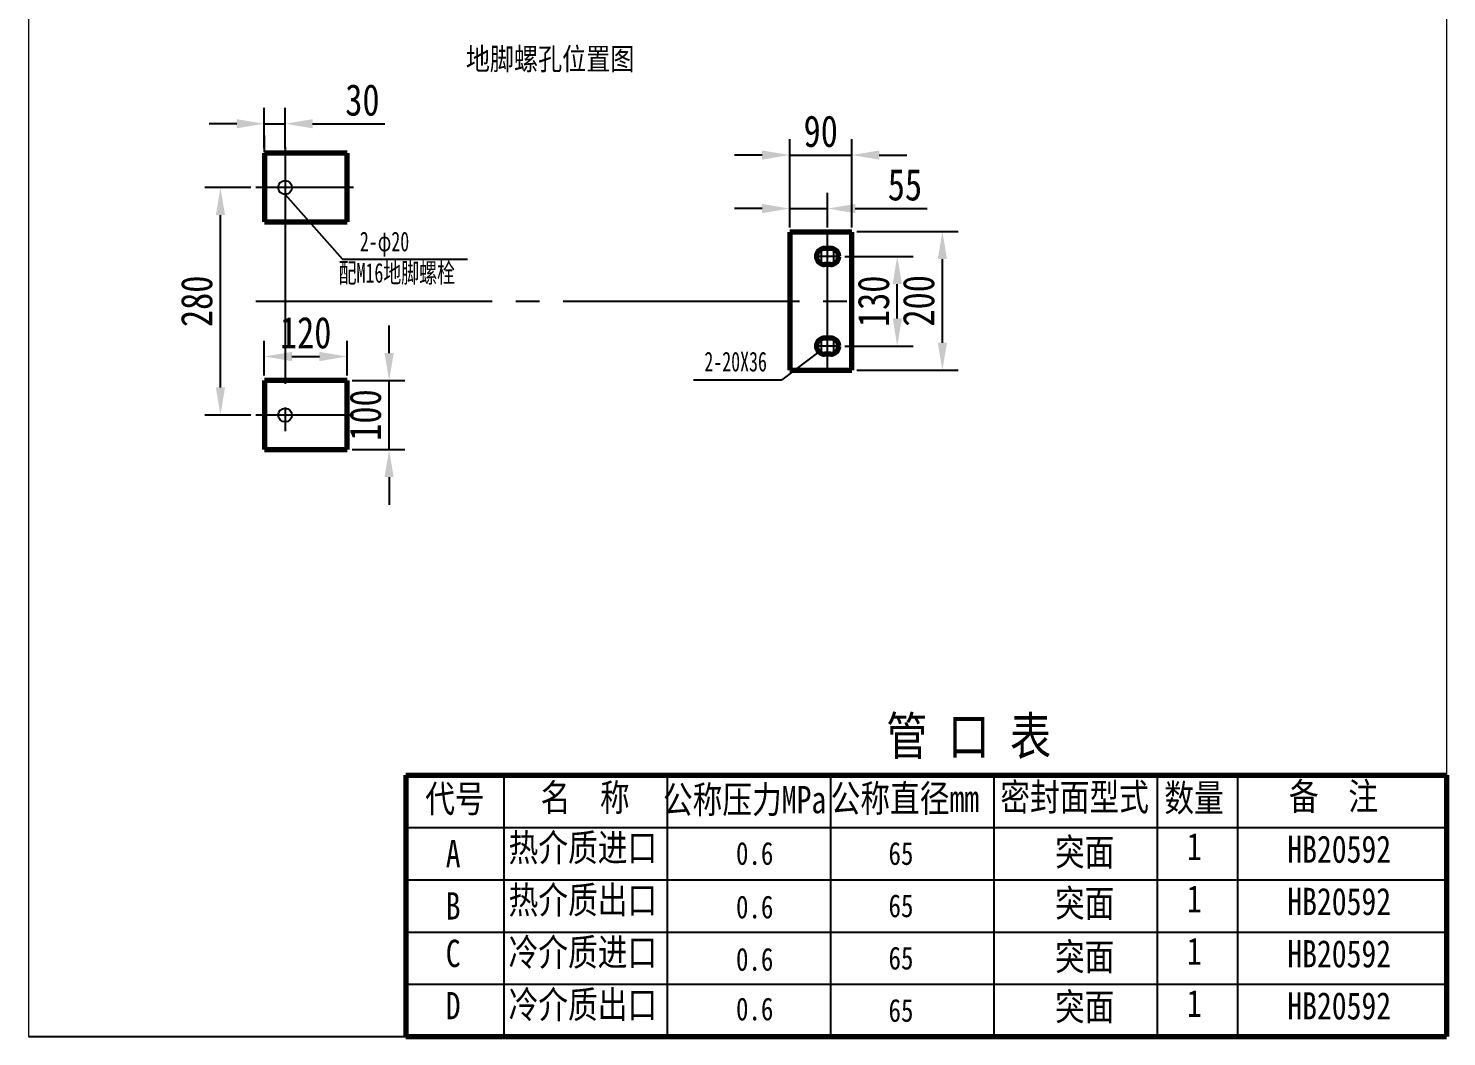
# Model space of a CAD drawing. Header units: millimetres. Extents: x -1351 to 1275, y 768 to 1047.
# Drawn here: x 875.7 to 1055.7, y 769.8 to 897.8 of the extents above; entities that cross this region are included whole.
import ezdxf

# ---------------------------------------------------------------- set-up
doc = ezdxf.new("R2010")
doc.units = ezdxf.units.MM
doc.linetypes.add('EB_DASHDOT', pattern=[39, 30, -3, 3, -3])
doc.layers.get('0').update_dxf_attribs({"lineweight": 0})
doc.styles.add('HZTXT', font='TXT.SHX', dxfattribs={"width": 0.8, "bigfont": 'HZTXT.SHX'})
doc.styles.add('标准', font='SIMFANG.TTF', dxfattribs={"width": 0.667})
doc.dimstyles.new('副本STANDARD', dxfattribs={"dimtxt": 4, "dimasz": 3.5, "dimexe": 2, "dimexo": 0.625, "dimgap": 1, "dimtad": 1, "dimdec": 4, "dimdsep": 46, "dimtxsty": 'HZTXT', "dimcen": 0, "dimclrd": 256, "dimclre": 256, "dimclrt": 256, "dimadec": 0, "dimazin": 0, "dimtfac": 1, "dimtdec": 4, "dimtmove": 0, "dimatfit": 3, "dimfxl": 0, "dimtolj": 1, "dimtzin": 0, "dimarcsym": 0})

# ---------------------------------------------------------------- blocks, each defined once
blk = doc.blocks.new('*D259')
at = {"linetype": 'Continuous', "lineweight": -2}
for p, q in [((972.36, 872.53), (972.36, 883.71)), ((980.23, 872.53), (980.23, 883.71)), ((968.86, 881.71), (965.36, 881.71)), ((972.36, 881.71), (980.23, 881.71)), ((983.73, 881.71), (987.23, 881.71))]:
    blk.add_line(p, q, dxfattribs=at)
at = {"linetype": 'Continuous'}
for points in [[(968.86, 882.29), (968.86, 881.12), (972.36, 881.71)], [(983.73, 882.29), (983.73, 881.12), (980.23, 881.71)]]:
    blk.add_solid(points, dxfattribs=at)
at = {"layer": 'Defpoints', "color": 0, "linetype": 'Continuous'}
for p in [(980.23, 881.71), (972.36, 871.9), (980.23, 871.9)]:
    blk.add_point(p, dxfattribs=at)
at = {"linetype": 'Continuous', "lineweight": 25, "insert": (976.3, 884.71), "char_height": 4, "attachment_point": 5, "style": 'HZTXT'}
blk.add_mtext('\\A1;\\fFangSong_GB2312;90', dxfattribs=at)
blk = doc.blocks.new('*D260')
at = {"linetype": 'Continuous', "lineweight": -2}
for p, q in [((921.52, 856.59), (921.52, 860.09)), ((916.81, 853.09), (923.52, 853.09)), ((921.52, 844.34), (921.52, 853.09)), ((916.81, 844.34), (923.52, 844.34)), ((921.52, 840.84), (921.52, 837.34))]:
    blk.add_line(p, q, dxfattribs=at)
at = {"linetype": 'Continuous'}
for points in [[(920.93, 856.59), (922.1, 856.59), (921.52, 853.09)], [(920.93, 840.84), (922.1, 840.84), (921.52, 844.34)]]:
    blk.add_solid(points, dxfattribs=at)
at = {"layer": 'Defpoints', "color": 0, "linetype": 'Continuous'}
for p in [(916.18, 853.09), (921.52, 853.09), (916.18, 844.34)]:
    blk.add_point(p, dxfattribs=at)
at = {"linetype": 'Continuous', "lineweight": 25, "insert": (918.52, 848.72), "char_height": 4, "attachment_point": 5, "rotation": 90, "style": 'HZTXT'}
blk.add_mtext('\\A1;\\fFangSong_GB2312;100', dxfattribs=at)
blk = doc.blocks.new('*D262')
at = {"linetype": 'Continuous', "lineweight": -2}
for p, q in [((903.97, 877.59), (898.11, 877.59)), ((900.11, 852.22), (900.11, 874.09)), ((903.97, 848.72), (898.11, 848.72))]:
    blk.add_line(p, q, dxfattribs=at)
at = {"linetype": 'Continuous'}
for points in [[(899.53, 874.09), (900.7, 874.09), (900.11, 877.59)], [(899.53, 852.22), (900.7, 852.22), (900.11, 848.72)]]:
    blk.add_solid(points, dxfattribs=at)
at = {"layer": 'Defpoints', "color": 0, "linetype": 'Continuous'}
for p in [(900.11, 877.59), (904.6, 877.59), (904.6, 848.72)]:
    blk.add_point(p, dxfattribs=at)
at = {"linetype": 'Continuous', "lineweight": 25, "insert": (897.11, 863.15), "char_height": 4, "attachment_point": 5, "rotation": 90, "style": 'HZTXT'}
blk.add_mtext('\\A1;\\fFangSong_GB2312;280', dxfattribs=at)
blk = doc.blocks.new('*D265')
at = {"linetype": 'Continuous', "lineweight": -2}
for p, q in [((980.86, 872.01), (993.74, 872.01)), ((991.74, 857.9), (991.74, 868.51)), ((980.86, 854.4), (993.74, 854.4))]:
    blk.add_line(p, q, dxfattribs=at)
at = {"linetype": 'Continuous'}
for points in [[(991.15, 868.51), (992.32, 868.51), (991.74, 872.01)], [(991.15, 857.9), (992.32, 857.9), (991.74, 854.4)]]:
    blk.add_solid(points, dxfattribs=at)
at = {"layer": 'Defpoints', "color": 0, "linetype": 'Continuous'}
for p in [(980.23, 872.01), (991.74, 872.01), (980.23, 854.4)]:
    blk.add_point(p, dxfattribs=at)
at = {"linetype": 'Continuous', "lineweight": 25, "insert": (988.74, 863.21), "char_height": 4, "attachment_point": 5, "rotation": 90, "style": 'HZTXT'}
blk.add_mtext('\\A1;\\fFangSong_GB2312;200', dxfattribs=at)
blk = doc.blocks.new('*D273')
at = {"linetype": 'Continuous', "lineweight": -2}
for p, q in [((905.68, 853.72), (905.68, 858.15)), ((916.18, 853.72), (916.18, 858.15)), ((909.18, 856.15), (912.68, 856.15))]:
    blk.add_line(p, q, dxfattribs=at)
at = {"linetype": 'Continuous'}
for points in [[(909.18, 856.73), (909.18, 855.56), (905.68, 856.15)], [(912.68, 856.73), (912.68, 855.56), (916.18, 856.15)]]:
    blk.add_solid(points, dxfattribs=at)
at = {"layer": 'Defpoints', "color": 0, "linetype": 'Continuous'}
for p in [(916.18, 856.15), (905.68, 853.09), (916.18, 853.09)]:
    blk.add_point(p, dxfattribs=at)
at = {"linetype": 'Continuous', "lineweight": 25, "insert": (910.93, 859.15), "char_height": 4, "attachment_point": 5, "style": 'HZTXT'}
blk.add_mtext('\\A1;\\fFangSong_GB2312;120', dxfattribs=at)
blk = doc.blocks.new('*D274')
at = {"linetype": 'Continuous', "lineweight": -2}
for p, q in [((979.37, 868.84), (988.01, 868.84)), ((986.01, 860.97), (986.01, 865.34)), ((979.37, 857.47), (988.01, 857.47))]:
    blk.add_line(p, q, dxfattribs=at)
at = {"linetype": 'Continuous'}
for points in [[(985.43, 865.34), (986.6, 865.34), (986.01, 868.84)], [(985.43, 860.97), (986.6, 860.97), (986.01, 857.47)]]:
    blk.add_solid(points, dxfattribs=at)
at = {"layer": 'Defpoints', "color": 0, "linetype": 'Continuous'}
for p in [(978.75, 868.84), (986.01, 868.84), (978.75, 857.47)]:
    blk.add_point(p, dxfattribs=at)
at = {"linetype": 'Continuous', "lineweight": 25, "insert": (983.01, 863.15), "char_height": 4, "attachment_point": 5, "rotation": 90, "style": 'HZTXT'}
blk.add_mtext('\\A1;\\fFangSong_GB2312;130', dxfattribs=at)
blk = doc.blocks.new('*D275')
at = {"linetype": 'Continuous', "lineweight": -2}
for p, q in [((972.36, 872.53), (972.36, 876.92)), ((977.17, 872.53), (977.17, 876.92)), ((968.86, 874.92), (965.36, 874.92)), ((972.36, 874.92), (977.17, 874.92)), ((980.67, 874.92), (989.79, 874.92))]:
    blk.add_line(p, q, dxfattribs=at)
at = {"linetype": 'Continuous'}
for points in [[(968.86, 875.5), (968.86, 874.33), (972.36, 874.92)], [(980.67, 875.5), (980.67, 874.33), (977.17, 874.92)]]:
    blk.add_solid(points, dxfattribs=at)
at = {"layer": 'Defpoints', "color": 0, "linetype": 'Continuous'}
for p in [(977.17, 874.92), (972.36, 871.9), (977.17, 871.9)]:
    blk.add_point(p, dxfattribs=at)
at = {"linetype": 'Continuous', "lineweight": 25, "insert": (986.98, 877.92), "char_height": 4, "attachment_point": 5, "style": 'HZTXT'}
blk.add_mtext('\\A1;\\fFangSong_GB2312;55', dxfattribs=at)
blk = doc.blocks.new('*D276')
at = {"linetype": 'Continuous', "lineweight": -2}
for p, q in [((905.68, 882.59), (905.68, 887.68)), ((908.31, 882.59), (908.31, 887.68)), ((902.18, 885.68), (898.68, 885.68)), ((905.68, 885.68), (908.31, 885.68)), ((911.81, 885.68), (920.96, 885.68))]:
    blk.add_line(p, q, dxfattribs=at)
at = {"linetype": 'Continuous'}
for points in [[(902.18, 886.26), (902.18, 885.1), (905.68, 885.68)], [(911.81, 886.26), (911.81, 885.1), (908.31, 885.68)]]:
    blk.add_solid(points, dxfattribs=at)
at = {"layer": 'Defpoints', "color": 0, "linetype": 'Continuous'}
for p in [(908.31, 885.68), (905.68, 881.97), (908.31, 881.97)]:
    blk.add_point(p, dxfattribs=at)
at = {"linetype": 'Continuous', "lineweight": 25, "insert": (918.13, 888.68), "char_height": 4, "attachment_point": 5, "style": 'HZTXT'}
blk.add_mtext('\\A1;\\fFangSong_GB2312;30', dxfattribs=at)

msp = doc.modelspace()

# ---------------------------------------------------------------- linework, layer by layer
at = {"color": 7}
for p, q in [((875.73464, 1040.84944), (875.73464, 769.84944)), ((1055.73464, 1040.84944), (1055.73464, 769.84944))]:
    msp.add_line(p, q, dxfattribs=at)
at = {"linetype": 'Continuous', "lineweight": 25}
for p, q in [((905.68422, 882.07513), (905.68422, 884.18283)), ((908.30922, 882.80137), (908.30922, 884.18283)), ((908.30922, 876.71575), (915.60369, 868.49177)), ((915.60369, 868.49177), (931.47013, 868.49177)), ((976.05407, 856.74185), (971.34796, 853.1747)), ((960.13941, 853.1747), (971.34796, 853.1747)), ((936.06944, 803.02704), (936.06944, 769.84944)), ((956.80544, 803.02704), (956.80544, 769.84944)), ((977.54144, 803.02704), (977.54144, 769.84944)), ((998.27744, 803.02704), (998.27744, 769.84944)), ((1019.01344, 803.02704), (1019.01344, 769.84944)), ((1029.20881, 803.05521), (1029.20881, 769.87761)), ((923.62784, 796.39152), (1055.73464, 796.39152)), ((923.62784, 789.756), (1055.73464, 789.756)), ((923.62784, 783.12048), (1055.73464, 783.12048)), ((923.62784, 776.48496), (1055.73464, 776.48496)), ((875.73464, 769.84944), (1055.73464, 769.84944))]:
    msp.add_line(p, q, dxfattribs=at)
at = {"linetype": 'EB_DASHDOT', "lineweight": 25}
for p, q in [((908.30922, 882.692), (908.30922, 843.77294)), ((916.98619, 877.59075), (904.59546, 877.59075)), ((977.17172, 854.40325), (977.17172, 871.90325)), ((976.38422, 867.6508), (976.38422, 870.03071)), ((977.95922, 867.6508), (977.95922, 870.03071)), ((978.74672, 868.84075), (975.59672, 868.84075)), ((904.60521, 863.15325), (980.23422, 863.15325)), ((976.38422, 856.2758), (976.38422, 858.65571)), ((977.95922, 856.2758), (977.95922, 858.65571)), ((978.74672, 857.46575), (975.59672, 857.46575)), ((916.98619, 848.71575), (904.59546, 848.71575))]:
    msp.add_line(p, q, dxfattribs=at)
at = {"linetype": 'Continuous', "lineweight": 70}
for p, q in [((905.68422, 881.96575), (905.68422, 873.21575)), ((916.18422, 881.96575), (905.68422, 881.96575)), ((916.18422, 873.21575), (916.18422, 881.96575)), ((905.68422, 873.21575), (916.18422, 873.21575)), ((980.23422, 871.90325), (972.35922, 871.90325)), ((972.35922, 871.90325), (972.35922, 854.40325)), ((980.23422, 854.40325), (980.23422, 871.90325)), ((977.56547, 869.8645), (976.77797, 869.8645)), ((977.56547, 867.817), (976.77797, 867.817)), ((977.56547, 858.4895), (976.77797, 858.4895)), ((977.56547, 856.442), (976.77797, 856.442)), ((972.35922, 854.40325), (980.23422, 854.40325)), ((905.68422, 853.09075), (905.68422, 844.34075)), ((916.18422, 853.09075), (905.68422, 853.09075)), ((916.18422, 844.34075), (916.18422, 853.09075)), ((905.68422, 844.34075), (916.18422, 844.34075)), ((923.62784, 803.02704), (1055.73464, 803.02704)), ((923.62784, 803.02704), (923.62784, 769.84944)), ((1055.73464, 803.02704), (1055.73464, 769.84944)), ((923.62784, 769.84944), (1055.73464, 769.84944))]:
    msp.add_line(p, q, dxfattribs=at)
at = {"linetype": 'Continuous', "lineweight": 25}
for centre in [(908.30922, 877.59075), (908.30922, 848.71575)]:
    msp.add_circle(centre, 0.875, dxfattribs=at)
at = {"linetype": 'Continuous', "lineweight": 70}
for centre, start, end in [((976.77797, 868.84075), 90, 180), ((977.56547, 868.84075), 0, 90), ((976.77797, 868.84075), 180, 270), ((977.56547, 868.84075), 270, 0), ((976.77797, 857.46575), 90, 180), ((976.77797, 857.46575), 180, 270), ((977.56547, 857.46575), 0, 90), ((977.56547, 857.46575), 270, 0)]:
    msp.add_arc(centre, 1.02375, start, end, dxfattribs=at)

# ---------------------------------------------------------------- texts
at = {"linetype": 'Continuous', "lineweight": 25, "attachment_point": 1}
for s, insert, char_height, style in [('\\fFangSong_GB2312|b0|i0|p34;地脚螺孔位置图', (931.25799, 895.30152), 2.8, 'HZTXT'), ('\\fKaiTi_GB2312|b0|i0|p34;2-φ20', (917.80756, 871.99257), 2.5, '标准'), ('\\fKaiTi_GB2312|b0|i0|p34;配M16地脚螺栓', (915.10897, 868.01483), 2.5, '标准'), ('\\fKaiTi_GB2312|b0|i0|p34;2-20X36', (961.52839, 856.7514), 2.5, '标准'), ('\\fFangSong_GB2312|b0|i0|p34; 管 口 表', (981.9965, 810.39646), 4.8, 'HZTXT'), ('\\fFangSong_GB2312|b0|i0|p34;代号', (926.10361, 801.76447), 3.456, 'HZTXT'), ('\\fFangSong_GB2312|b0|i0|p34;名  称', (940.7482, 801.91694), 3.456, 'HZTXT'), ('\\fFangSong_GB2312|b0|i0|p34;公称压力MPa', (956.27235, 801.65872), 3.456, 'HZTXT'), ('\\fFangSong_GB2312|b0|i0|p34;公称直径mm', (977.55502, 801.80376), 3.456, 'HZTXT'), ('\\fFangSong_GB2312|b0|i0|p34;密封面型式', (999.09124, 801.97312), 3.456, 'HZTXT'), ('\\fFangSong_GB2312|b0|i0|p34;数量', (1019.90766, 801.87374), 3.456, 'HZTXT'), ('\\fFangSong_GB2312|b0|i0|p34;备  注', (1035.72087, 802.06921), 3.456, 'HZTXT'), ('\\fFangSong_GB2312|b0|i0|p34;热介质进口', (936.68373, 795.55565), 3.456, 'HZTXT'), ('\\fFangSong_GB2312|b0|i0|p34;1', (1022.77136, 795.70746), 3.456, 'HZTXT'), ('\\fFangSong_GB2312|b0|i0|p34;A', (928.70761, 794.80231), 3.456, 'HZTXT'), ('{\\fFangSong_GB2312|b0|i0|c134|p34;0.6}', (965.54704, 794.5526), 2.903, 'HZTXT'), ('\\fFangSong_GB2312|b0|i0|p34;65', (984.90262, 794.54352), 2.903, 'HZTXT'), ('\\fFangSong_GB2312|b0|i0|p34;突面', (1006.02883, 794.99858), 3.456, 'HZTXT'), ('{\\fSimSun|b0|i0|c134|p2; HB20592}', (1033.63769, 795.3651), 3.456, 'HZTXT'), ('\\fFangSong_GB2312|b0|i0|p34;热介质出口', (936.68373, 788.92013), 3.456, 'HZTXT'), ('\\fFangSong_GB2312|b0|i0|p34;突面', (1006.02883, 788.50159), 3.456, 'HZTXT'), ('\\fFangSong_GB2312|b0|i0|p34;1', (1022.77136, 789.07194), 3.456, 'HZTXT'), ('{\\fSimSun|b0|i0|c134|p2; HB20592\\fFangSong_GB2312|b0|i0|c134|p34;}', (1033.63769, 788.72958), 3.456, 'HZTXT'), ('\\fFangSong_GB2312|b0|i0|p34;B', (928.70761, 788.16679), 3.456, 'HZTXT'), ('{\\fFangSong_GB2312|b0|i0|c134|p34;0.6}', (965.54704, 787.75108), 2.903, 'HZTXT'), ('\\fFangSong_GB2312|b0|i0|p34;65', (984.90262, 787.908), 2.903, 'HZTXT'), ('\\fFangSong_GB2312|b0|i0|p34;C', (928.70761, 782.14417), 3.456, 'HZTXT'), ('\\fFangSong_GB2312|b0|i0|p34;冷介质进口', (936.68373, 782.28461), 3.456, 'HZTXT'), ('\\fFangSong_GB2312|b0|i0|p34;65', (984.90262, 781.27248), 2.903, 'HZTXT'), ('\\fFangSong_GB2312|b0|i0|p34;突面', (1006.02883, 781.71585), 3.456, 'HZTXT'), ('\\fFangSong_GB2312|b0|i0|p34;1', (1022.77136, 782.43642), 3.456, 'HZTXT'), ('{\\fSimSun|b0|i0|c134|p2; HB20592\\fFangSong_GB2312|b0|i0|c134|p34;}', (1033.63769, 782.09406), 3.456, 'HZTXT'), ('{\\fFangSong_GB2312|b0|i0|c134|p34;0.6}', (965.54704, 781.11544), 2.903, 'HZTXT'), ('\\fFangSong_GB2312|b0|i0|p34;冷介质出口', (936.68373, 775.64909), 3.456, 'HZTXT'), ('\\fFangSong_GB2312|b0|i0|p34;突面', (1006.02883, 775.36325), 3.456, 'HZTXT'), ('\\fFangSong_GB2312|b0|i0|p34;D', (928.70761, 775.50865), 3.456, 'HZTXT'), ('{\\fFangSong_GB2312|b0|i0|c134|p34;0.6}', (965.54704, 774.8116), 2.903, 'HZTXT'), ('\\fFangSong_GB2312|b0|i0|p34;65', (984.90262, 774.63696), 2.903, 'HZTXT'), ('\\fFangSong_GB2312|b0|i0|p34;1', (1022.77136, 775.8009), 3.456, 'HZTXT'), ('{\\fSimSun|b0|i0|c134|p2; HB20592\\fFangSong_GB2312|b0|i0|c134|p34;}', (1033.63769, 775.48672), 3.456, 'HZTXT')]:
    msp.add_mtext(s, dxfattribs=dict(at, insert=insert, char_height=char_height, style=style))

# ---------------------------------------------------------------- dimensions: what is measured, and where the dimension line sits
at = {"linetype": 'Continuous', "lineweight": 25}
for base, p1, p2, text, picture, middle in [((908.30922, 885.67965), (905.68422, 881.96575), (908.30922, 881.96575), '\\fFangSong_GB2312;30', '*D276', (918.13408, 888.67965)), ((980.23422, 881.70804), (972.35922, 871.90325), (980.23422, 871.90325), '\\fFangSong_GB2312;90', '*D259', (976.29672, 884.70804)), ((977.17172, 874.91826), (972.35922, 871.90325), (977.17172, 871.90325), '\\fFangSong_GB2312;55', '*D275', (986.97928, 877.91826)), ((916.18422, 856.14702), (905.68422, 853.09075), (916.18422, 853.09075), '\\fFangSong_GB2312;120', '*D273', (910.93422, 859.14702))]:
    dim = msp.add_linear_dim(base=base, p1=p1, p2=p2, text=text, dimstyle='副本STANDARD', dxfattribs=at)
    dim.commit()
    dim.dimension.update_dxf_attribs({"geometry": picture, "text_midpoint": middle})
for base, p1, p2, text, picture, middle in [((900.11255, 877.59075), (904.59546, 848.71575), (904.59546, 877.59075), '\\fFangSong_GB2312;280', '*D262', (897.11255, 863.15325)), ((991.73586, 872.01263), (980.23422, 854.40325), (980.23422, 872.01263), '\\fFangSong_GB2312;200', '*D265', (988.73586, 863.20794)), ((986.01252, 868.84075), (978.74672, 857.46575), (978.74672, 868.84075), '\\fFangSong_GB2312;130', '*D274', (983.01252, 863.15325)), ((921.51606, 853.09075), (916.18422, 844.34075), (916.18422, 853.09075), '\\fFangSong_GB2312;100', '*D260', (918.51606, 848.71575))]:
    dim = msp.add_linear_dim(base=base, p1=p1, p2=p2, angle=90, text=text, dimstyle='副本STANDARD', dxfattribs=at)
    dim.commit()
    dim.dimension.update_dxf_attribs({"geometry": picture, "text_midpoint": middle})

doc.saveas('drawing.dxf')
